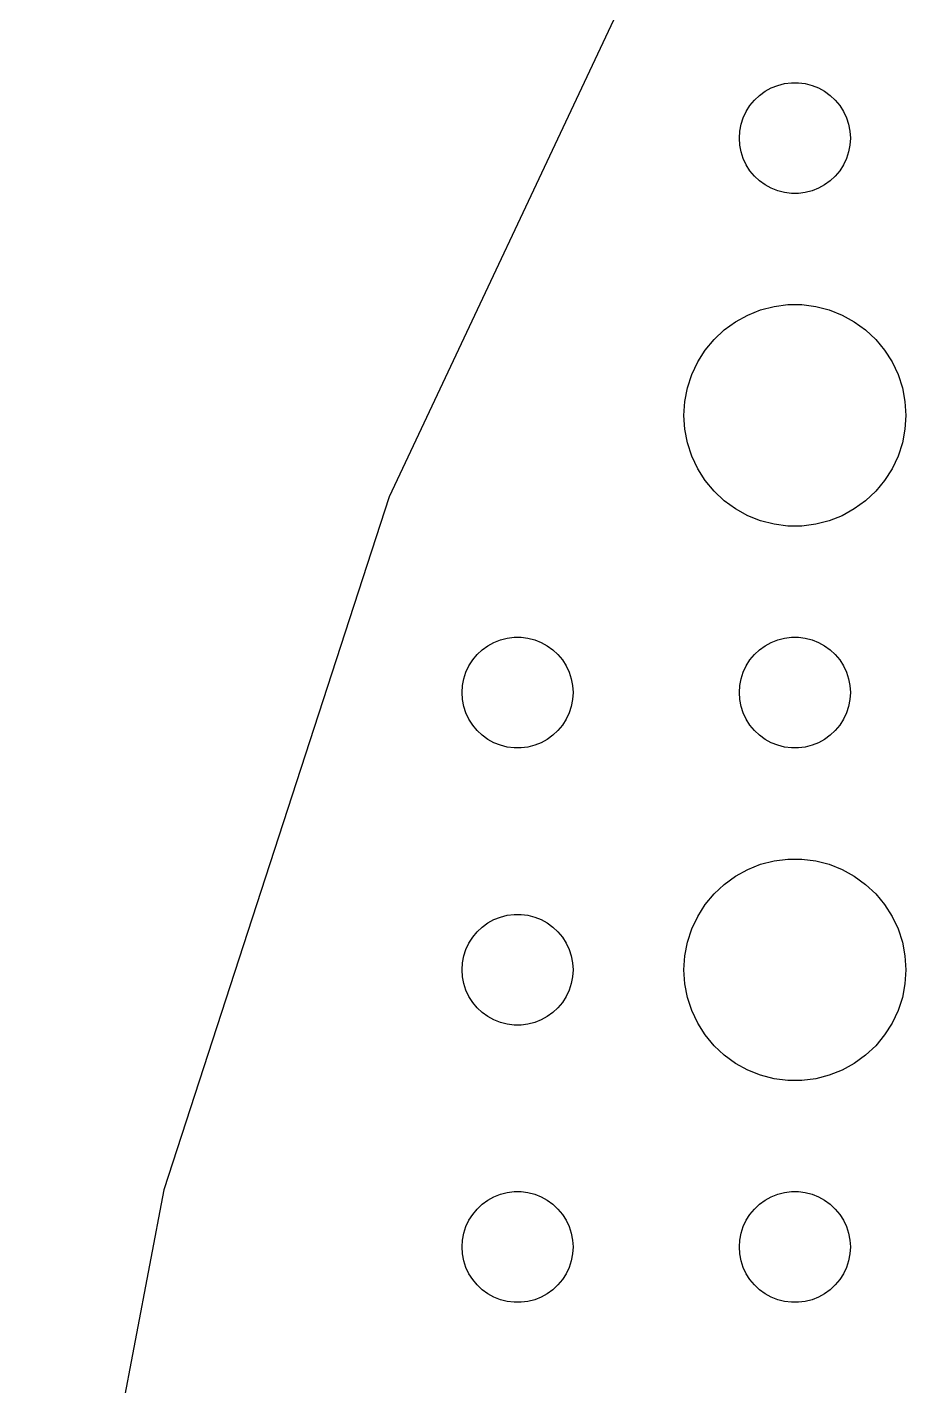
# Model space of a CAD drawing. Header units: metres. Extents: x -157 to 157, y -157 to 157.
# Drawn here: x -155.76 to -132, y 33.74 to 70.5 of the extents above; entities that cross this region are included whole.
import ezdxf

# ---------------------------------------------------------------- set-up
doc = ezdxf.new("R2010")
doc.units = ezdxf.units.M

msp = doc.modelspace()

# ---------------------------------------------------------------- linework, layer by layer
for p, q in [((-137.58, 75.6353), (-145.975, 57.7955)), ((-135.956, 68.6558), (-135.804, 68.7665)), ((-135.804, 68.7665), (-135.639, 68.8572)), ((-135.639, 68.8572), (-135.464, 68.9266)), ((-135.464, 68.9266), (-135.281, 68.9734)), ((-135.281, 68.9734), (-135.094, 68.997)), ((-135.094, 68.997), (-134.906, 68.997)), ((-134.906, 68.997), (-134.719, 68.9734)), ((-134.719, 68.9734), (-134.536, 68.9266)), ((-134.536, 68.9266), (-134.361, 68.8572)), ((-134.361, 68.8572), (-134.196, 68.7665)), ((-134.196, 68.7665), (-134.044, 68.6558)), ((-136.314, 68.2226), (-136.214, 68.3817)), ((-136.214, 68.3817), (-136.093, 68.5268)), ((-136.093, 68.5268), (-135.956, 68.6558)), ((-134.044, 68.6558), (-133.907, 68.5268)), ((-133.907, 68.5268), (-133.786, 68.3817)), ((-133.786, 68.3817), (-133.686, 68.2226)), ((-136.453, 67.873), (-136.395, 68.0522)), ((-136.395, 68.0522), (-136.314, 68.2226)), ((-133.686, 68.2226), (-133.605, 68.0522)), ((-133.605, 68.0522), (-133.547, 67.873)), ((-136.5, 67.5), (-136.488, 67.688)), ((-136.488, 67.688), (-136.453, 67.873)), ((-133.547, 67.873), (-133.512, 67.688)), ((-133.512, 67.688), (-133.5, 67.5)), ((-136.488, 67.312), (-136.5, 67.5)), ((-136.453, 67.127), (-136.488, 67.312)), ((-133.512, 67.312), (-133.547, 67.127)), ((-133.5, 67.5), (-133.512, 67.312)), ((-136.395, 66.9478), (-136.453, 67.127)), ((-136.314, 66.7774), (-136.395, 66.9478)), ((-133.605, 66.9478), (-133.686, 66.7774)), ((-133.547, 67.127), (-133.605, 66.9478)), ((-136.214, 66.6183), (-136.314, 66.7774)), ((-136.093, 66.4732), (-136.214, 66.6183)), ((-133.786, 66.6183), (-133.907, 66.4732)), ((-133.686, 66.7774), (-133.786, 66.6183)), ((-135.956, 66.3442), (-136.093, 66.4732)), ((-135.804, 66.2335), (-135.956, 66.3442)), ((-135.639, 66.1428), (-135.804, 66.2335)), ((-134.196, 66.2335), (-134.361, 66.1428)), ((-134.044, 66.3442), (-134.196, 66.2335)), ((-133.907, 66.4732), (-134.044, 66.3442)), ((-135.464, 66.0734), (-135.639, 66.1428)), ((-135.281, 66.0266), (-135.464, 66.0734)), ((-135.094, 66.003), (-135.281, 66.0266)), ((-134.906, 66.003), (-135.094, 66.003)), ((-134.719, 66.0266), (-134.906, 66.003)), ((-134.536, 66.0734), (-134.719, 66.0266)), ((-134.361, 66.1428), (-134.536, 66.0734)), ((-135.927, 62.8532), (-135.562, 62.9469)), ((-135.562, 62.9469), (-135.188, 62.9941)), ((-135.188, 62.9941), (-134.812, 62.9941)), ((-134.812, 62.9941), (-134.438, 62.9469)), ((-134.438, 62.9469), (-134.073, 62.8532)), ((-136.912, 62.3115), (-136.607, 62.533)), ((-136.607, 62.533), (-136.277, 62.7145)), ((-136.277, 62.7145), (-135.927, 62.8532)), ((-134.073, 62.8532), (-133.723, 62.7145)), ((-133.723, 62.7145), (-133.393, 62.533)), ((-133.393, 62.533), (-133.088, 62.3115)), ((-137.187, 62.0536), (-136.912, 62.3115)), ((-133.088, 62.3115), (-132.813, 62.0536)), ((-137.629, 61.4453), (-137.427, 61.7634)), ((-137.427, 61.7634), (-137.187, 62.0536)), ((-132.813, 62.0536), (-132.573, 61.7634)), ((-132.573, 61.7634), (-132.371, 61.4453)), ((-137.789, 61.1044), (-137.629, 61.4453)), ((-132.371, 61.4453), (-132.211, 61.1044)), ((-137.906, 60.7461), (-137.789, 61.1044)), ((-132.211, 61.1044), (-132.094, 60.7461)), ((-137.976, 60.376), (-137.906, 60.7461)), ((-132.094, 60.7461), (-132.024, 60.376)), ((-138, 60), (-137.976, 60.376)), ((-132.024, 60.376), (-132, 60)), ((-137.976, 59.624), (-138, 60)), ((-132, 60), (-132.024, 59.624)), ((-137.906, 59.2539), (-137.976, 59.624)), ((-132.024, 59.624), (-132.094, 59.2539)), ((-137.789, 58.8956), (-137.906, 59.2539)), ((-132.094, 59.2539), (-132.211, 58.8956)), ((-137.629, 58.5547), (-137.789, 58.8956)), ((-132.211, 58.8956), (-132.371, 58.5547)), ((-137.427, 58.2366), (-137.629, 58.5547)), ((-132.371, 58.5547), (-132.573, 58.2366)), ((-137.187, 57.9464), (-137.427, 58.2366)), ((-132.573, 58.2366), (-132.813, 57.9464)), ((-145.975, 57.7955), (-152.068, 39.0443)), ((-136.912, 57.6885), (-137.187, 57.9464)), ((-132.813, 57.9464), (-133.088, 57.6885)), ((-136.607, 57.467), (-136.912, 57.6885)), ((-136.277, 57.2855), (-136.607, 57.467)), ((-133.393, 57.467), (-133.723, 57.2855)), ((-133.088, 57.6885), (-133.393, 57.467)), ((-135.927, 57.1468), (-136.277, 57.2855)), ((-135.562, 57.0531), (-135.927, 57.1468)), ((-135.188, 57.0059), (-135.562, 57.0531)), ((-134.812, 57.0059), (-135.188, 57.0059)), ((-134.438, 57.0531), (-134.812, 57.0059)), ((-134.073, 57.1468), (-134.438, 57.0531)), ((-133.723, 57.2855), (-134.073, 57.1468)), ((-143.456, 53.6558), (-143.304, 53.7665)), ((-143.304, 53.7665), (-143.139, 53.8572)), ((-143.139, 53.8572), (-142.964, 53.9266)), ((-142.964, 53.9266), (-142.781, 53.9734)), ((-142.781, 53.9734), (-142.594, 53.997)), ((-142.594, 53.997), (-142.406, 53.997)), ((-142.406, 53.997), (-142.219, 53.9734)), ((-142.219, 53.9734), (-142.036, 53.9266)), ((-142.036, 53.9266), (-141.861, 53.8572)), ((-141.861, 53.8572), (-141.696, 53.7665)), ((-141.696, 53.7665), (-141.544, 53.6558)), ((-135.956, 53.6558), (-135.804, 53.7665)), ((-135.804, 53.7665), (-135.639, 53.8572)), ((-135.639, 53.8572), (-135.464, 53.9266)), ((-135.464, 53.9266), (-135.281, 53.9734)), ((-135.281, 53.9734), (-135.094, 53.997)), ((-135.094, 53.997), (-134.906, 53.997)), ((-134.906, 53.997), (-134.719, 53.9734)), ((-134.719, 53.9734), (-134.536, 53.9266)), ((-134.536, 53.9266), (-134.361, 53.8572)), ((-134.361, 53.8572), (-134.196, 53.7665)), ((-134.196, 53.7665), (-134.044, 53.6558)), ((-143.814, 53.2226), (-143.714, 53.3817)), ((-143.714, 53.3817), (-143.593, 53.5268)), ((-143.593, 53.5268), (-143.456, 53.6558)), ((-141.544, 53.6558), (-141.407, 53.5268)), ((-141.407, 53.5268), (-141.286, 53.3817)), ((-141.286, 53.3817), (-141.186, 53.2226)), ((-136.314, 53.2226), (-136.214, 53.3817)), ((-136.214, 53.3817), (-136.093, 53.5268)), ((-136.093, 53.5268), (-135.956, 53.6558)), ((-134.044, 53.6558), (-133.907, 53.5268)), ((-133.907, 53.5268), (-133.786, 53.3817)), ((-133.786, 53.3817), (-133.686, 53.2226)), ((-143.953, 52.873), (-143.895, 53.0522)), ((-143.895, 53.0522), (-143.814, 53.2226)), ((-141.186, 53.2226), (-141.105, 53.0522)), ((-141.105, 53.0522), (-141.047, 52.873)), ((-136.453, 52.873), (-136.395, 53.0522)), ((-136.395, 53.0522), (-136.314, 53.2226)), ((-133.686, 53.2226), (-133.605, 53.0522)), ((-133.605, 53.0522), (-133.547, 52.873)), ((-144, 52.5), (-143.988, 52.688)), ((-143.988, 52.688), (-143.953, 52.873)), ((-141.047, 52.873), (-141.012, 52.688)), ((-141.012, 52.688), (-141, 52.5)), ((-136.5, 52.5), (-136.488, 52.688)), ((-136.488, 52.688), (-136.453, 52.873)), ((-133.547, 52.873), (-133.512, 52.688)), ((-133.512, 52.688), (-133.5, 52.5)), ((-143.988, 52.312), (-144, 52.5)), ((-143.953, 52.127), (-143.988, 52.312)), ((-141.012, 52.312), (-141.047, 52.127)), ((-141, 52.5), (-141.012, 52.312)), ((-136.488, 52.312), (-136.5, 52.5)), ((-136.453, 52.127), (-136.488, 52.312)), ((-133.512, 52.312), (-133.547, 52.127)), ((-133.5, 52.5), (-133.512, 52.312)), ((-143.895, 51.9478), (-143.953, 52.127)), ((-143.814, 51.7774), (-143.895, 51.9478)), ((-141.105, 51.9478), (-141.186, 51.7774)), ((-141.047, 52.127), (-141.105, 51.9478)), ((-136.395, 51.9478), (-136.453, 52.127)), ((-136.314, 51.7774), (-136.395, 51.9478)), ((-133.605, 51.9478), (-133.686, 51.7774)), ((-133.547, 52.127), (-133.605, 51.9478)), ((-143.714, 51.6183), (-143.814, 51.7774)), ((-143.593, 51.4732), (-143.714, 51.6183)), ((-143.456, 51.3442), (-143.593, 51.4732)), ((-141.407, 51.4732), (-141.544, 51.3442)), ((-141.286, 51.6183), (-141.407, 51.4732)), ((-141.186, 51.7774), (-141.286, 51.6183)), ((-136.214, 51.6183), (-136.314, 51.7774)), ((-136.093, 51.4732), (-136.214, 51.6183)), ((-135.956, 51.3442), (-136.093, 51.4732)), ((-133.907, 51.4732), (-134.044, 51.3442)), ((-133.786, 51.6183), (-133.907, 51.4732)), ((-133.686, 51.7774), (-133.786, 51.6183)), ((-143.304, 51.2335), (-143.456, 51.3442)), ((-143.139, 51.1428), (-143.304, 51.2335)), ((-142.964, 51.0734), (-143.139, 51.1428)), ((-141.861, 51.1428), (-142.036, 51.0734)), ((-141.696, 51.2335), (-141.861, 51.1428)), ((-141.544, 51.3442), (-141.696, 51.2335)), ((-135.804, 51.2335), (-135.956, 51.3442)), ((-135.639, 51.1428), (-135.804, 51.2335)), ((-135.464, 51.0734), (-135.639, 51.1428)), ((-134.361, 51.1428), (-134.536, 51.0734)), ((-134.196, 51.2335), (-134.361, 51.1428)), ((-134.044, 51.3442), (-134.196, 51.2335)), ((-142.781, 51.0266), (-142.964, 51.0734)), ((-142.594, 51.003), (-142.781, 51.0266)), ((-142.406, 51.003), (-142.594, 51.003)), ((-142.219, 51.0266), (-142.406, 51.003)), ((-142.036, 51.0734), (-142.219, 51.0266)), ((-135.281, 51.0266), (-135.464, 51.0734)), ((-135.094, 51.003), (-135.281, 51.0266)), ((-134.906, 51.003), (-135.094, 51.003)), ((-134.719, 51.0266), (-134.906, 51.003)), ((-134.536, 51.0734), (-134.719, 51.0266)), ((-136.277, 47.7145), (-135.927, 47.8532)), ((-135.927, 47.8532), (-135.562, 47.9469)), ((-135.562, 47.9469), (-135.188, 47.9941)), ((-135.188, 47.9941), (-134.812, 47.9941)), ((-134.812, 47.9941), (-134.438, 47.9469)), ((-134.438, 47.9469), (-134.073, 47.8532)), ((-134.073, 47.8532), (-133.723, 47.7145)), ((-136.912, 47.3115), (-136.607, 47.533)), ((-136.607, 47.533), (-136.277, 47.7145)), ((-133.723, 47.7145), (-133.393, 47.533)), ((-133.393, 47.533), (-133.088, 47.3115)), ((-137.427, 46.7634), (-137.187, 47.0536)), ((-137.187, 47.0536), (-136.912, 47.3115)), ((-133.088, 47.3115), (-132.813, 47.0536)), ((-132.813, 47.0536), (-132.573, 46.7634)), ((-137.629, 46.4453), (-137.427, 46.7634)), ((-132.573, 46.7634), (-132.371, 46.4453)), ((-143.304, 46.2665), (-143.139, 46.3572)), ((-143.139, 46.3572), (-142.964, 46.4266)), ((-142.964, 46.4266), (-142.781, 46.4734)), ((-142.781, 46.4734), (-142.594, 46.497)), ((-142.594, 46.497), (-142.406, 46.497)), ((-142.406, 46.497), (-142.219, 46.4734)), ((-142.219, 46.4734), (-142.036, 46.4266)), ((-142.036, 46.4266), (-141.861, 46.3572)), ((-141.861, 46.3572), (-141.696, 46.2665)), ((-137.789, 46.1044), (-137.629, 46.4453)), ((-132.371, 46.4453), (-132.211, 46.1044)), ((-143.714, 45.8817), (-143.593, 46.0268)), ((-143.593, 46.0268), (-143.456, 46.1558)), ((-143.456, 46.1558), (-143.304, 46.2665)), ((-141.696, 46.2665), (-141.544, 46.1558)), ((-141.544, 46.1558), (-141.407, 46.0268)), ((-141.407, 46.0268), (-141.286, 45.8817)), ((-137.906, 45.7461), (-137.789, 46.1044)), ((-132.211, 46.1044), (-132.094, 45.7461)), ((-143.895, 45.5522), (-143.814, 45.7226)), ((-143.814, 45.7226), (-143.714, 45.8817)), ((-141.286, 45.8817), (-141.186, 45.7226)), ((-141.186, 45.7226), (-141.105, 45.5522)), ((-137.976, 45.376), (-137.906, 45.7461)), ((-132.094, 45.7461), (-132.024, 45.376)), ((-143.988, 45.188), (-143.953, 45.373)), ((-143.953, 45.373), (-143.895, 45.5522)), ((-141.105, 45.5522), (-141.047, 45.373)), ((-141.047, 45.373), (-141.012, 45.188)), ((-138, 45), (-137.976, 45.376)), ((-132.024, 45.376), (-132, 45)), ((-144, 45), (-143.988, 45.188)), ((-143.988, 44.812), (-144, 45)), ((-141.012, 45.188), (-141, 45)), ((-141, 45), (-141.012, 44.812)), ((-137.976, 44.624), (-138, 45)), ((-132, 45), (-132.024, 44.624)), ((-143.953, 44.627), (-143.988, 44.812)), ((-143.895, 44.4478), (-143.953, 44.627)), ((-141.047, 44.627), (-141.105, 44.4478)), ((-141.012, 44.812), (-141.047, 44.627)), ((-137.906, 44.2539), (-137.976, 44.624)), ((-132.024, 44.624), (-132.094, 44.2539)), ((-143.814, 44.2774), (-143.895, 44.4478)), ((-143.714, 44.1183), (-143.814, 44.2774)), ((-143.593, 43.9732), (-143.714, 44.1183)), ((-141.286, 44.1183), (-141.407, 43.9732)), ((-141.186, 44.2774), (-141.286, 44.1183)), ((-141.105, 44.4478), (-141.186, 44.2774)), ((-137.789, 43.8956), (-137.906, 44.2539)), ((-132.094, 44.2539), (-132.211, 43.8956)), ((-143.456, 43.8442), (-143.593, 43.9732)), ((-143.304, 43.7335), (-143.456, 43.8442)), ((-141.544, 43.8442), (-141.696, 43.7335)), ((-141.407, 43.9732), (-141.544, 43.8442)), ((-137.629, 43.5547), (-137.789, 43.8956)), ((-132.211, 43.8956), (-132.371, 43.5547)), ((-143.139, 43.6428), (-143.304, 43.7335)), ((-142.964, 43.5734), (-143.139, 43.6428)), ((-142.781, 43.5266), (-142.964, 43.5734)), ((-142.594, 43.503), (-142.781, 43.5266)), ((-142.406, 43.503), (-142.594, 43.503)), ((-142.219, 43.5266), (-142.406, 43.503)), ((-142.036, 43.5734), (-142.219, 43.5266)), ((-141.861, 43.6428), (-142.036, 43.5734)), ((-141.696, 43.7335), (-141.861, 43.6428)), ((-137.427, 43.2366), (-137.629, 43.5547)), ((-132.371, 43.5547), (-132.573, 43.2366)), ((-137.187, 42.9464), (-137.427, 43.2366)), ((-132.573, 43.2366), (-132.813, 42.9464)), ((-136.912, 42.6885), (-137.187, 42.9464)), ((-136.607, 42.467), (-136.912, 42.6885)), ((-133.088, 42.6885), (-133.393, 42.467)), ((-132.813, 42.9464), (-133.088, 42.6885)), ((-136.277, 42.2855), (-136.607, 42.467)), ((-135.927, 42.1468), (-136.277, 42.2855)), ((-133.723, 42.2855), (-134.073, 42.1468)), ((-133.393, 42.467), (-133.723, 42.2855)), ((-135.562, 42.0531), (-135.927, 42.1468)), ((-135.188, 42.0059), (-135.562, 42.0531)), ((-134.812, 42.0059), (-135.188, 42.0059)), ((-134.438, 42.0531), (-134.812, 42.0059)), ((-134.073, 42.1468), (-134.438, 42.0531)), ((-152.068, 39.0443), (-155.762, 19.6773)), ((-142.964, 38.9266), (-142.781, 38.9734)), ((-142.781, 38.9734), (-142.594, 38.997)), ((-142.594, 38.997), (-142.406, 38.997)), ((-142.406, 38.997), (-142.219, 38.9734)), ((-142.219, 38.9734), (-142.036, 38.9266)), ((-135.464, 38.9266), (-135.281, 38.9734)), ((-135.281, 38.9734), (-135.094, 38.997)), ((-135.094, 38.997), (-134.906, 38.997)), ((-134.906, 38.997), (-134.719, 38.9734)), ((-134.719, 38.9734), (-134.536, 38.9266)), ((-143.593, 38.5268), (-143.456, 38.6558)), ((-143.456, 38.6558), (-143.304, 38.7665)), ((-143.304, 38.7665), (-143.139, 38.8572)), ((-143.139, 38.8572), (-142.964, 38.9266)), ((-142.036, 38.9266), (-141.861, 38.8572)), ((-141.861, 38.8572), (-141.696, 38.7665)), ((-141.696, 38.7665), (-141.544, 38.6558)), ((-141.544, 38.6558), (-141.407, 38.5268)), ((-136.093, 38.5268), (-135.956, 38.6558)), ((-135.956, 38.6558), (-135.804, 38.7665)), ((-135.804, 38.7665), (-135.639, 38.8572)), ((-135.639, 38.8572), (-135.464, 38.9266)), ((-134.536, 38.9266), (-134.361, 38.8572)), ((-134.361, 38.8572), (-134.196, 38.7665)), ((-134.196, 38.7665), (-134.044, 38.6558)), ((-134.044, 38.6558), (-133.907, 38.5268)), ((-143.814, 38.2226), (-143.714, 38.3817)), ((-143.714, 38.3817), (-143.593, 38.5268)), ((-141.407, 38.5268), (-141.286, 38.3817)), ((-141.286, 38.3817), (-141.186, 38.2226)), ((-136.314, 38.2226), (-136.214, 38.3817)), ((-136.214, 38.3817), (-136.093, 38.5268)), ((-133.907, 38.5268), (-133.786, 38.3817)), ((-133.786, 38.3817), (-133.686, 38.2226)), ((-143.988, 37.688), (-143.953, 37.873)), ((-143.953, 37.873), (-143.895, 38.0522)), ((-143.895, 38.0522), (-143.814, 38.2226)), ((-141.186, 38.2226), (-141.105, 38.0522)), ((-141.105, 38.0522), (-141.047, 37.873)), ((-141.047, 37.873), (-141.012, 37.688)), ((-136.488, 37.688), (-136.453, 37.873)), ((-136.453, 37.873), (-136.395, 38.0522)), ((-136.395, 38.0522), (-136.314, 38.2226)), ((-133.686, 38.2226), (-133.605, 38.0522)), ((-133.605, 38.0522), (-133.547, 37.873)), ((-133.547, 37.873), (-133.512, 37.688)), ((-144, 37.5), (-143.988, 37.688)), ((-143.988, 37.312), (-144, 37.5)), ((-141.012, 37.688), (-141, 37.5)), ((-141, 37.5), (-141.012, 37.312)), ((-136.5, 37.5), (-136.488, 37.688)), ((-136.488, 37.312), (-136.5, 37.5)), ((-133.512, 37.688), (-133.5, 37.5)), ((-133.5, 37.5), (-133.512, 37.312)), ((-143.953, 37.127), (-143.988, 37.312)), ((-143.895, 36.9478), (-143.953, 37.127)), ((-141.047, 37.127), (-141.105, 36.9478)), ((-141.012, 37.312), (-141.047, 37.127)), ((-136.453, 37.127), (-136.488, 37.312)), ((-136.395, 36.9478), (-136.453, 37.127)), ((-133.547, 37.127), (-133.605, 36.9478)), ((-133.512, 37.312), (-133.547, 37.127)), ((-143.814, 36.7774), (-143.895, 36.9478)), ((-143.714, 36.6183), (-143.814, 36.7774)), ((-141.186, 36.7774), (-141.286, 36.6183)), ((-141.105, 36.9478), (-141.186, 36.7774)), ((-136.314, 36.7774), (-136.395, 36.9478)), ((-136.214, 36.6183), (-136.314, 36.7774)), ((-133.686, 36.7774), (-133.786, 36.6183)), ((-133.605, 36.9478), (-133.686, 36.7774)), ((-143.593, 36.4732), (-143.714, 36.6183)), ((-143.456, 36.3442), (-143.593, 36.4732)), ((-141.407, 36.4732), (-141.544, 36.3442)), ((-141.286, 36.6183), (-141.407, 36.4732)), ((-136.093, 36.4732), (-136.214, 36.6183)), ((-135.956, 36.3442), (-136.093, 36.4732)), ((-133.907, 36.4732), (-134.044, 36.3442)), ((-133.786, 36.6183), (-133.907, 36.4732)), ((-143.304, 36.2335), (-143.456, 36.3442)), ((-143.139, 36.1428), (-143.304, 36.2335)), ((-142.964, 36.0734), (-143.139, 36.1428)), ((-142.781, 36.0266), (-142.964, 36.0734)), ((-142.594, 36.003), (-142.781, 36.0266)), ((-142.219, 36.0266), (-142.406, 36.003)), ((-142.036, 36.0734), (-142.219, 36.0266)), ((-141.861, 36.1428), (-142.036, 36.0734)), ((-141.696, 36.2335), (-141.861, 36.1428)), ((-141.544, 36.3442), (-141.696, 36.2335)), ((-135.804, 36.2335), (-135.956, 36.3442)), ((-135.639, 36.1428), (-135.804, 36.2335)), ((-135.464, 36.0734), (-135.639, 36.1428)), ((-135.281, 36.0266), (-135.464, 36.0734)), ((-135.094, 36.003), (-135.281, 36.0266)), ((-134.719, 36.0266), (-134.906, 36.003)), ((-134.536, 36.0734), (-134.719, 36.0266)), ((-134.361, 36.1428), (-134.536, 36.0734)), ((-134.196, 36.2335), (-134.361, 36.1428)), ((-134.044, 36.3442), (-134.196, 36.2335)), ((-142.406, 36.003), (-142.594, 36.003)), ((-134.906, 36.003), (-135.094, 36.003))]:
    msp.add_line(p, q)

doc.saveas('drawing.dxf')
